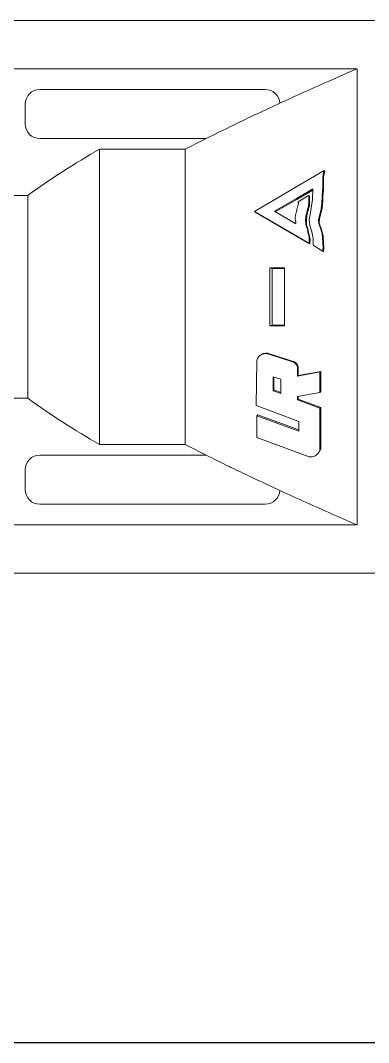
# Model space of a CAD drawing. Header units: millimetres. Extents: x 5106 to 6716, y 1990 to 3063.
# Drawn here: x 6441.72 to 6447.65, y 2514.32 to 2531.72 of the extents above; entities that cross this region are included whole.
import ezdxf

# ---------------------------------------------------------------- set-up
doc = ezdxf.new("R2010")
doc.units = ezdxf.units.MM
doc.layers.add('_TCH_MASK', color=7, linetype='Continuous', lineweight=0)
doc.layers.add('图框_标题栏属性', color=1, linetype='Continuous', lineweight=0)

# ---------------------------------------------------------------- blocks, each defined once
blk = doc.blocks.new('4')
at = {"layer": '_TCH_MASK', "color": 7, "linetype": 'Continuous'}
for p, q in [((3388.186, 4282.989), (3388.186, 4265.917)), ((3403.231, 4282.989), (3403.231, 4265.917)), ((3389.501, 4282.365), (3389.501, 4265.917)), ((3389.501, 4282.365), (3401.917, 4282.365)), ((3401.917, 4265.917), (3401.917, 4282.366)), ((3391.576, 4281.375), (3391.543, 4281.355)), ((3392.677, 4281.355), (3391.543, 4281.355)), ((3391.576, 4281.375), (3392.7, 4281.375)), ((3392.7, 4281.375), (3392.677, 4281.355)), ((3392.677, 4281.355), (3392.904, 4280.745)), ((3392.926, 4280.765), (3392.7, 4281.375)), ((3392.996, 4280.745), (3393.109, 4281.355)), ((3393.129, 4281.375), (3393.109, 4281.355)), ((3393.664, 4281.355), (3393.109, 4281.355)), ((3393.129, 4281.375), (3393.68, 4281.375)), ((3393.664, 4281.355), (3393.551, 4280.745)), ((3393.569, 4280.765), (3393.68, 4281.375)), ((3393.68, 4281.375), (3393.664, 4281.355)), ((3396.943, 4281.447), (3396.952, 4281.427)), ((3397.116, 4281.169), (3396.952, 4281.427)), ((3399.146, 4281.469), (3398.866, 4280.991)), ((3399.119, 4281.489), (3399.146, 4281.469)), ((3391.881, 4279.639), (3391.353, 4281.062)), ((3397.116, 4281.169), (3397.3, 4281.169)), ((3397.152, 4281.078), (3397.163, 4281.058)), ((3397.193, 4281.006), (3397.163, 4281.058)), ((3397.181, 4281.028), (3398.013, 4279.59)), ((3398.032, 4279.57), (3397.193, 4281.006)), ((3397.476, 4281.137), (3397.3, 4281.169)), ((3397.648, 4281.08), (3397.476, 4281.137)), ((3397.81, 4281.064), (3397.648, 4281.08)), ((3397.952, 4281.091), (3397.81, 4281.064)), ((3398.361, 4281.153), (3397.952, 4281.091)), ((3398.866, 4280.991), (3398.032, 4279.57)), ((3398.463, 4281.046), (3398.298, 4280.763)), ((3398.649, 4281.164), (3398.361, 4281.153)), ((3398.525, 4281.01), (3398.361, 4280.726)), ((3398.385, 4280.712), (3398.551, 4280.995)), ((3398.441, 4281.066), (3398.463, 4281.046)), ((3398.614, 4281.163), (3398.525, 4281.01)), ((3398.551, 4280.995), (3398.649, 4281.164)), ((3392.052, 4280.776), (3392.319, 4280.776)), ((3392.052, 4280.776), (3392.474, 4279.639)), ((3392.502, 4279.659), (3392.089, 4280.776)), ((3392.552, 4280.149), (3392.319, 4280.776)), ((3392.926, 4280.765), (3392.904, 4280.745)), ((3392.904, 4280.745), (3392.996, 4280.745)), ((3393, 4280.765), (3392.926, 4280.765)), ((3393.569, 4280.765), (3393.551, 4280.745)), ((3393.731, 4280.745), (3393.551, 4280.745)), ((3393.569, 4280.765), (3393.747, 4280.765)), ((3393.747, 4280.765), (3393.731, 4280.745)), ((3398.361, 4280.726), (3398.021, 4280.139)), ((3398.036, 4280.113), (3398.385, 4280.712)), ((3393.943, 4280.657), (3393.929, 4280.637)), ((3393.929, 4280.637), (3394.146, 4279.963)), ((3394.159, 4279.983), (3393.943, 4280.657)), ((3397.706, 4280.682), (3398.036, 4280.113)), ((3393.075, 4280.29), (3393.468, 4280.292)), ((3393.075, 4280.29), (3393.153, 4280.08)), ((3393.174, 4280.1), (3393.104, 4280.29)), ((3393.536, 4280.08), (3393.468, 4280.292)), ((3396.501, 4280.385), (3394.917, 4280.385)), ((3394.917, 4280.385), (3394.917, 4279.989)), ((3394.939, 4280.056), (3394.939, 4280.385)), ((3396.479, 4280.385), (3396.479, 4280.056)), ((3396.501, 4279.989), (3396.501, 4280.385)), ((3392.748, 4279.621), (3392.552, 4280.149)), ((3393.174, 4280.1), (3393.153, 4280.08)), ((3393.536, 4280.08), (3393.153, 4280.08)), ((3393.174, 4280.1), (3393.53, 4280.1)), ((3394.159, 4279.983), (3394.146, 4279.963)), ((3394.917, 4279.989), (3394.939, 4280.056)), ((3394.917, 4279.989), (3396.501, 4279.989)), ((3396.479, 4280.056), (3394.939, 4280.056)), ((3396.479, 4280.056), (3396.501, 4279.989)), ((3390.066, 4273.728), (3390.066, 4279.866)), ((3391.881, 4279.639), (3392.474, 4279.639)), ((3392.502, 4279.659), (3392.474, 4279.639)), ((3393.958, 4279.634), (3392.748, 4279.621)), ((3394.123, 4279.74), (3394.136, 4279.759)), ((3401.352, 4279.866), (3401.352, 4273.728)), ((3391.402, 4278.255), (3391.402, 4273.728)), ((3400.015, 4273.728), (3400.015, 4278.255)), ((3391.692, 4275.35), (3391.692, 4277.688)), ((3399.725, 4277.688), (3391.692, 4277.688)), ((3399.725, 4277.688), (3399.725, 4275.35)), ((3391.692, 4275.35), (3399.725, 4275.35)), ((3391.006, 4273.332), (3390.462, 4273.332)), ((3392.948, 4272.75), (3392.948, 4273.401)), ((3398.471, 4273.401), (3392.948, 4273.401)), ((3398.471, 4273.402), (3398.471, 4270.332)), ((3400.956, 4273.332), (3400.411, 4273.332))]:
    blk.add_line(p, q, dxfattribs=at)
for centre, radius, start, end in [((3486.751, 4324.493), 105.983, 203.42168, 204.66708), ((3304.654, 4324.499), 105.996, 335.33293, 336.57832), ((3391.623, 4281.093), 0.274, 106.8978, 121.3796), ((3391.655, 4281.116), 0.27, 107.0327, 121.39), ((3393.765, 4280.565), 0.2, 27.3828, 95.3747), ((3390.462, 4279.866), 0.396, 93.227, 180), ((3461.249, 4312.845), 77.946, 204.71022, 205.20395), ((3330.205, 4312.829), 77.907, 334.7914, 335.28985), ((3400.956, 4279.866), 0.396, 0, 86.7875), ((3393.934, 4279.894), 0.243, 326.3146, 21.5665), ((3455.066, 4309.944), 71.116, 205.20977, 205.34037), ((3336.424, 4309.909), 71.036, 334.65787, 334.78542), ((3449.319, 4307.216), 64.755, 205.33502, 205.82898), ((3342.007, 4307.259), 64.857, 334.18463, 334.66288), ((3444.618, 4304.946), 59.535, 205.8344, 205.96523), ((3438.856, 4302.129), 53.121, 205.9541, 206.7071), ((3352.606, 4302.107), 53.071, 333.2927, 334.0388), ((3346.751, 4304.97), 59.589, 334.02799, 334.17968), ((3430.741, 4298.045), 44.036, 206.7054, 207.5333), ((3360.677, 4298.044), 44.036, 332.4667, 333.2946), ((3390.462, 4273.728), 0.396, 180, 270), ((3391.006, 4273.728), 0.396, 270, 0), ((3400.411, 4273.728), 0.396, 180, 270), ((3400.956, 4273.728), 0.396, 270, 0)]:
    blk.add_arc(centre, radius, start, end, dxfattribs=at)
for points, knots in [([(3391.353, 4281.062), (3391.346, 4281.116), (3391.365, 4281.224), (3391.439, 4281.301), (3391.48, 4281.326)], [0, 0, 0, 0, 0.527428, 1, 1, 1, 1]), ([(3399.119, 4281.489), (3399.076, 4281.476), (3399.011, 4281.458), (3398.923, 4281.448), (3398.835, 4281.449), (3398.724, 4281.454), (3398.613, 4281.451), (3398.524, 4281.44), (3398.433, 4281.433), (3398.319, 4281.43), (3398.181, 4281.422), (3398.066, 4281.404), (3397.974, 4281.382), (3397.905, 4281.364), (3397.837, 4281.345), (3397.767, 4281.331), (3397.697, 4281.341), (3397.61, 4281.369), (3397.524, 4281.4), (3397.435, 4281.424), (3397.344, 4281.443), (3397.249, 4281.448), (3397.167, 4281.45), (3397.119, 4281.454), (3397.084, 4281.458), (3397.048, 4281.46), (3397.018, 4281.457), (3396.995, 4281.451), (3396.976, 4281.45), (3396.963, 4281.452), (3396.954, 4281.452), (3396.949, 4281.453), (3396.941, 4281.449), (3396.943, 4281.447)], [0, 0, 0, 0, 0.061139, 0.091196, 0.120892, 0.180433, 0.241073, 0.271911, 0.302775, 0.364519, 0.426931, 0.490415, 0.522546, 0.554842, 0.587222, 0.61932, 0.65062, 0.68155, 0.743578, 0.774894, 0.806487, 0.870515, 0.902784, 0.918898, 0.935025, 0.951222, 0.967546, 0.975767, 0.983926, 0.992028, 0.994071, 0.99605, 1, 1, 1, 1]), ([(3396.952, 4281.427), (3396.951, 4281.429), (3396.959, 4281.433), (3396.964, 4281.431), (3396.973, 4281.431), (3396.986, 4281.43), (3397.005, 4281.431), (3397.028, 4281.437), (3397.058, 4281.44), (3397.094, 4281.437), (3397.13, 4281.434), (3397.178, 4281.43), (3397.261, 4281.428), (3397.356, 4281.423), (3397.449, 4281.404), (3397.538, 4281.38), (3397.646, 4281.342), (3397.76, 4281.306), (3397.854, 4281.325), (3397.922, 4281.344), (3397.992, 4281.362), (3398.084, 4281.384), (3398.2, 4281.402), (3398.339, 4281.41), (3398.477, 4281.413), (3398.613, 4281.429), (3398.748, 4281.435), (3398.881, 4281.426), (3399.016, 4281.432), (3399.102, 4281.456), (3399.146, 4281.469)], [0, 0, 0, 0, 0.00394, 0.005921, 0.007965, 0.01607, 0.024232, 0.032455, 0.048783, 0.064986, 0.081118, 0.097238, 0.129518, 0.193571, 0.225178, 0.256509, 0.318569, 0.380584, 0.412692, 0.445079, 0.477378, 0.509514, 0.573008, 0.635439, 0.697188, 0.758897, 0.819571, 0.879111, 0.938888, 1, 1, 1, 1]), ([(3398.441, 4281.066), (3398.389, 4281.071), (3398.309, 4281.077), (3398.202, 4281.069), (3398.121, 4281.05), (3398.042, 4281.026), (3397.961, 4281.007), (3397.879, 4280.993), (3397.797, 4280.982), (3397.714, 4280.983), (3397.634, 4281), (3397.557, 4281.022), (3397.491, 4281.037), (3397.438, 4281.048), (3397.385, 4281.062), (3397.319, 4281.082), (3397.235, 4281.085), (3397.18, 4281.081), (3397.152, 4281.078)], [0, 0, 0, 0, 0.120691, 0.182546, 0.245577, 0.309289, 0.372892, 0.436307, 0.499598, 0.562157, 0.6239, 0.685503, 0.747535, 0.778656, 0.809684, 0.872102, 0.935587, 1, 1, 1, 1]), ([(3397.163, 4281.058), (3397.191, 4281.061), (3397.248, 4281.065), (3397.332, 4281.062), (3397.398, 4281.042), (3397.451, 4281.028), (3397.505, 4281.017), (3397.571, 4281.002), (3397.65, 4280.98), (3397.73, 4280.963), (3397.813, 4280.963), (3397.896, 4280.973), (3397.979, 4280.987), (3398.06, 4281.007), (3398.14, 4281.031), (3398.222, 4281.048), (3398.33, 4281.057), (3398.41, 4281.051), (3398.463, 4281.046)], [0, 0, 0, 0, 0.064407, 0.127911, 0.190327, 0.221365, 0.252495, 0.314539, 0.376136, 0.437905, 0.500449, 0.563707, 0.627115, 0.690723, 0.754394, 0.817453, 0.879292, 1, 1, 1, 1]), ([(3393.731, 4280.745), (3393.77, 4280.748), (3393.852, 4280.732), (3393.911, 4280.672), (3393.929, 4280.637)], [0, 0, 0, 0, 0.495909, 1, 1, 1, 1]), ([(3398.298, 4280.763), (3398.293, 4280.759), (3398.279, 4280.765), (3398.261, 4280.766), (3398.242, 4280.766), (3398.217, 4280.761), (3398.186, 4280.751), (3398.148, 4280.74), (3398.111, 4280.73), (3398.06, 4280.719), (3398.009, 4280.708), (3397.958, 4280.696), (3397.92, 4280.687), (3397.882, 4280.68), (3397.843, 4280.681), (3397.812, 4280.685), (3397.787, 4280.689), (3397.769, 4280.692), (3397.75, 4280.696), (3397.734, 4280.698), (3397.721, 4280.698), (3397.713, 4280.698), (3397.707, 4280.696), (3397.703, 4280.69), (3397.705, 4280.685), (3397.706, 4280.682)], [0, 0, 0, 0, 0.029771, 0.059749, 0.090267, 0.121351, 0.184602, 0.248044, 0.311247, 0.374374, 0.500877, 0.564309, 0.627835, 0.690923, 0.753067, 0.814555, 0.845182, 0.875819, 0.906528, 0.937407, 0.952986, 0.968737, 0.976914, 0.984841, 1, 1, 1, 1]), ([(3394.146, 4279.963), (3394.161, 4279.927), (3394.172, 4279.847), (3394.144, 4279.772), (3394.123, 4279.74)], [0, 0, 0, 0, 0.507631, 1, 1, 1, 1]), ([(3394.123, 4279.74), (3394.105, 4279.713), (3394.056, 4279.664), (3393.991, 4279.64), (3393.958, 4279.634)], [0, 0, 0, 0, 0.495021, 1, 1, 1, 1]), ([(3391.692, 4275.35), (3391.887, 4275.016), (3392.287, 4274.354), (3392.719, 4273.712), (3392.948, 4273.401)], [0, 0, 0, 0, 0.500013, 1, 1, 1, 1]), ([(3398.471, 4273.402), (3398.7, 4273.713), (3399.131, 4274.355), (3399.531, 4275.016), (3399.725, 4275.35)], [0, 0, 0, 0, 0.499987, 1, 1, 1, 1])]:
    blk.add_open_spline(points, degree=3, knots=knots, dxfattribs=at)

msp = doc.modelspace()

# ---------------------------------------------------------------- linework, layer by layer
msp.add_lwpolyline([(6338.622, 2514.32), (6471.088, 2514.32)])

# ---------------------------------------------------------------- block references
at = {"layer": '图框_标题栏属性', "color": 7, "linetype": 'ByBlock', "lineweight": 0, "xscale": -0.6254865989469544, "yscale": 0.6254865989469544, "zscale": 0.6254865989469544, "rotation": 270.0000000000001}
msp.add_blockref('4', (3768.893, 403.044), dxfattribs=at)

doc.saveas('drawing.dxf')
